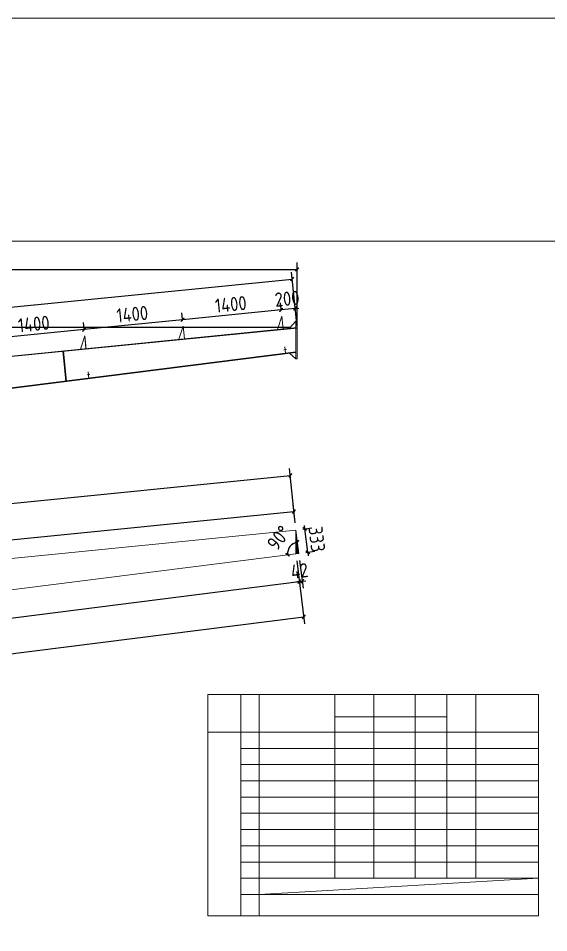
# Model space of a CAD drawing. Extents: x 485428 to 797698, y 56414 to 211814.
# Drawn here: x 770644 to 778145, y 145335 to 158264 of the extents above; entities that cross this region are included whole.
import ezdxf

# ---------------------------------------------------------------- set-up
doc = ezdxf.new("R2010")
doc.units = 0
doc.header["$LTSCALE"] = 1000
doc.header["$MEASUREMENT"] = 0
doc.layers.add('钢架', color=7, linetype='Continuous', lineweight=25)
doc.styles.get("Standard").update_dxf_attribs({"font": 'gbenor.shx', "bigfont": 'gbcbig.shx'})
doc.dimstyles.get("Standard").update_dxf_attribs({"dimscale": 100, "dimtxt": 2, "dimasz": 0.4, "dimexe": 0.5, "dimexo": 1, "dimgap": 0.5, "dimtad": 1, "dimdec": 0, "dimzin": 0, "dimdsep": 46, "dimtxsty": 'Standard', "dimblk": 'ARCHTICK', "dimcen": 0.09, "dimadec": 0, "dimazin": 0, "dimtfac": 1, "dimtdec": 0, "dimtix": 1, "dimtmove": 2, "dimatfit": 3, "dimfxl": 1, "dimtolj": 1, "dimtzin": 0, "dimarcsym": 0})

# ---------------------------------------------------------------- blocks, each defined once
blk = doc.blocks.new('_ArchTick')
at = {"color": 0, "linetype": 'ByBlock', "const_width": 0.4}
blk.add_lwpolyline([(-0.5, -0.5), (0.5, 0.5)], dxfattribs=at)
blk = doc.blocks.new('*D2425')
at = {"color": 3, "lineweight": -2}
for p, q in [((774359, 154151), (774350, 154240)), ((774558, 154171), (774549, 154260)), ((774360, 154141), (774310, 154136)), ((774559, 154161), (774360, 154141)), ((774559, 154161), (774609, 154166))]:
    blk.add_line(p, q, dxfattribs=at)
at = {"layer": 'Defpoints', "color": 0}
for p in [(774360, 154141), (774369, 154052), (774568, 154072)]:
    blk.add_point(p, dxfattribs=at)
at = {"color": 3, "lineweight": -2, "xscale": 50, "yscale": 50, "zscale": 50}
for p, rotation in [((774360, 154141), 5.710593137549453), ((774559, 154161), 185.7105931375494)]:
    blk.add_blockref('_ArchTick', p, dxfattribs=dict(at, rotation=rotation))
at = {"color": 0, "lineweight": 15, "insert": (774445, 154300), "char_height": 200, "attachment_point": 5, "rotation": 5.7106}
blk.add_mtext('\\A1;200', dxfattribs=at)
blk = doc.blocks.new('*D2426')
at = {"color": 3, "lineweight": -2}
for p, q in [((774353, 154209), (774350, 154240)), ((774360, 154141), (772967, 154002)), ((772966, 154012), (772957, 154101))]:
    blk.add_line(p, q, dxfattribs=at)
at = {"layer": 'Defpoints', "color": 0}
for p in [(772967, 154002), (774363, 154110), (772976, 153912)]:
    blk.add_point(p, dxfattribs=at)
at = {"color": 3, "lineweight": -2, "xscale": 50, "yscale": 50, "zscale": 50}
for p, rotation in [((774360, 154141), 5.710593137549313), ((772967, 154002), 185.7105931375493)]:
    blk.add_blockref('_ArchTick', p, dxfattribs=dict(at, rotation=rotation))
at = {"color": 0, "lineweight": 15, "insert": (773649, 154220), "char_height": 200, "attachment_point": 5, "rotation": 5.7106}
blk.add_mtext('\\A1;1400', dxfattribs=at)
blk = doc.blocks.new('*D2427')
at = {"color": 3, "lineweight": -2}
for p, q in [((772967, 154002), (771574, 153862)), ((772966, 154012), (772957, 154101)), ((771573, 153873), (771564, 153962))]:
    blk.add_line(p, q, dxfattribs=at)
at = {"layer": 'Defpoints', "color": 0}
for p in [(771574, 153862), (772976, 153912), (771583, 153773)]:
    blk.add_point(p, dxfattribs=at)
at = {"color": 3, "lineweight": -2, "xscale": 50, "yscale": 50, "zscale": 50}
for p, rotation in [((772967, 154002), 5.710593137549313), ((771574, 153862), 185.7105931375493)]:
    blk.add_blockref('_ArchTick', p, dxfattribs=dict(at, rotation=rotation))
at = {"color": 0, "lineweight": 15, "insert": (772256, 154081), "char_height": 200, "attachment_point": 5, "rotation": 5.7106}
blk.add_mtext('\\A1;1400', dxfattribs=at)
blk = doc.blocks.new('*D2428')
at = {"color": 3, "lineweight": -2}
for p, q in [((771574, 153862), (770181, 153723)), ((771573, 153873), (771564, 153962)), ((770180, 153733), (770171, 153822))]:
    blk.add_line(p, q, dxfattribs=at)
at = {"layer": 'Defpoints', "color": 0}
for p in [(770181, 153723), (771583, 153773), (770190, 153634)]:
    blk.add_point(p, dxfattribs=at)
at = {"color": 3, "lineweight": -2, "xscale": 50, "yscale": 50, "zscale": 50}
for p, rotation in [((771574, 153862), 5.710593137549313), ((770181, 153723), 185.7105931375493)]:
    blk.add_blockref('_ArchTick', p, dxfattribs=dict(at, rotation=rotation))
at = {"color": 0, "lineweight": 15, "insert": (770863, 153942), "char_height": 200, "attachment_point": 5, "rotation": 5.7106}
blk.add_mtext('\\A1;1400', dxfattribs=at)
blk = doc.blocks.new('*D2433')
at = {"color": 3, "lineweight": -2}
for p, q in [((774486, 153893), (764349, 153893)), ((764449, 153893), (764449, 152913)), ((764691, 152913), (764349, 152913))]:
    blk.add_line(p, q, dxfattribs=at)
at = {"layer": 'Defpoints', "color": 0}
for p in [(774586, 153893), (764449, 152913), (764791, 152913)]:
    blk.add_point(p, dxfattribs=at)
at = {"color": 3, "lineweight": -2, "xscale": 50, "yscale": 50, "zscale": 50}
for p, rotation in [((764449, 153893), 90), ((764449, 152913), 270)]:
    blk.add_blockref('_ArchTick', p, dxfattribs=dict(at, rotation=rotation))
at = {"color": 0, "lineweight": 15, "insert": (764299, 153403), "char_height": 200, "attachment_point": 5, "rotation": 90}
blk.add_mtext('\\A1;980', dxfattribs=at)
blk = doc.blocks.new('*D2434')
at = {"color": 3, "lineweight": -2}
for p, q in [((764791, 153013), (764791, 154813)), ((774586, 153993), (774586, 154813)), ((764791, 154713), (774586, 154713))]:
    blk.add_line(p, q, dxfattribs=at)
at = {"layer": 'Defpoints', "color": 0}
for p in [(774586, 154713), (774586, 153893), (764791, 152913)]:
    blk.add_point(p, dxfattribs=at)
at = {"color": 3, "lineweight": -2, "xscale": 50, "yscale": 50, "zscale": 50, "rotation": 180}
blk.add_blockref('_ArchTick', (764791, 154713), dxfattribs=at)
at = {"color": 3, "lineweight": -2, "xscale": 50, "yscale": 50, "zscale": 50}
blk.add_blockref('_ArchTick', (774586, 154713), dxfattribs=at)
at = {"color": 0, "lineweight": 15, "insert": (769689, 154863), "char_height": 200, "attachment_point": 5}
blk.add_mtext('\\A1;9795', dxfattribs=at)
blk = doc.blocks.new('*D2435')
at = {"color": 3, "lineweight": -2}
for p, q in [((774576, 153992), (774508, 154677)), ((764722, 153598), (774517, 154578)), ((764781, 153013), (764713, 153698))]:
    blk.add_line(p, q, dxfattribs=at)
at = {"layer": 'Defpoints', "color": 0}
for p in [(774517, 154578), (774586, 153893), (764791, 152913)]:
    blk.add_point(p, dxfattribs=at)
at = {"color": 3, "lineweight": -2, "xscale": 50, "yscale": 50, "zscale": 50}
for p, rotation in [((774517, 154578), 5.710593137485651), ((764722, 153598), 185.7105931374856)]:
    blk.add_blockref('_ArchTick', p, dxfattribs=dict(at, rotation=rotation))
at = {"color": 0, "lineweight": 15, "insert": (769605, 154237), "char_height": 200, "attachment_point": 5, "rotation": 5.7106}
blk.add_mtext('\\A1;9844', dxfattribs=at)
blk = doc.blocks.new('*D2436')
at = {"color": 0, "lineweight": -2}
blk.add_arc((774610, 150699), 158, 97.2026, 187.2026, dxfattribs=at)
at = {"layer": 'Defpoints', "color": 0}
for p in [(774568, 151029), (774514, 150825), (774568, 150693), (774610, 150699), (765191, 149508)]:
    blk.add_point(p, dxfattribs=at)
at = {"color": 0, "lineweight": -2, "xscale": 50, "yscale": 50, "zscale": 50}
for p, rotation in [((774590, 150856), 7.202564799039159), ((774453, 150679), 277.2025647990606)]:
    blk.add_blockref('_ArchTick', p, dxfattribs=dict(at, rotation=rotation))
at = {"color": 0, "lineweight": 15, "insert": (774327, 150918), "char_height": 200, "attachment_point": 5, "rotation": 52.2026}
blk.add_mtext('\\A1;90°', dxfattribs=at)
blk = doc.blocks.new('*D2438')
at = {"color": 3, "lineweight": -2}
for p, q in [((764765, 150313), (774542, 151290)), ((774558, 151129), (774532, 151390)), ((764781, 150151), (764755, 150412))]:
    blk.add_line(p, q, dxfattribs=at)
at = {"layer": 'Defpoints', "color": 0}
for p in [(774542, 151290), (774568, 151029), (764791, 150051)]:
    blk.add_point(p, dxfattribs=at)
at = {"color": 3, "lineweight": -2, "xscale": 50, "yscale": 50, "zscale": 50}
for p, rotation in [((774542, 151290), 5.710593137475258), ((764765, 150313), 185.7105931374753)]:
    blk.add_blockref('_ArchTick', p, dxfattribs=dict(at, rotation=rotation))
at = {"color": 0, "lineweight": 15, "insert": (769638, 150957), "char_height": 200, "attachment_point": 5, "rotation": 5.7106}
blk.add_mtext('\\A1;上翼板 9826', dxfattribs=at)
blk = doc.blocks.new('*D2439')
at = {"color": 3, "lineweight": -2}
for p, q in [((764646, 150816), (774491, 151801)), ((774558, 151129), (774481, 151900)), ((764713, 150144), (764636, 150916))]:
    blk.add_line(p, q, dxfattribs=at)
at = {"layer": 'Defpoints', "color": 0}
for p in [(774491, 151801), (774568, 151029), (764723, 150045)]:
    blk.add_point(p, dxfattribs=at)
at = {"color": 3, "lineweight": -2, "xscale": 50, "yscale": 50, "zscale": 50}
for p, rotation in [((774491, 151801), 5.710593137499544), ((764646, 150816), 185.7105931374995)]:
    blk.add_blockref('_ArchTick', p, dxfattribs=dict(at, rotation=rotation))
at = {"color": 0, "lineweight": 15, "insert": (769553, 151464), "char_height": 200, "attachment_point": 5, "rotation": 5.7106}
blk.add_mtext('\\A1;腹板 9894', dxfattribs=at)
blk = doc.blocks.new('*D2441')
at = {"color": 3, "lineweight": -2}
for p, q in [((774581, 150594), (774630, 150200)), ((765240, 149115), (774618, 150300)), ((765203, 149409), (765253, 149015))]:
    blk.add_line(p, q, dxfattribs=at)
at = {"layer": 'Defpoints', "color": 0}
for p in [(774568, 150693), (774618, 150300), (765191, 149508)]:
    blk.add_point(p, dxfattribs=at)
at = {"color": 3, "lineweight": -2, "xscale": 50, "yscale": 50, "zscale": 50}
for p, rotation in [((774618, 150300), 7.202564799062021), ((765240, 149115), 187.202564799062)]:
    blk.add_blockref('_ArchTick', p, dxfattribs=dict(at, rotation=rotation))
at = {"color": 0, "lineweight": 15, "insert": (769910, 149856), "char_height": 200, "attachment_point": 5, "rotation": 7.2026}
blk.add_mtext('\\A1;9452', dxfattribs=at)
blk = doc.blocks.new('*D2442')
at = {"color": 3, "lineweight": -2}
for p, q in [((774581, 150594), (774630, 150200)), ((774622, 150600), (774672, 150206)), ((774618, 150300), (774568, 150293)), ((774618, 150300), (774660, 150305)), ((774660, 150305), (774709, 150311))]:
    blk.add_line(p, q, dxfattribs=at)
at = {"layer": 'Defpoints', "color": 0}
for p in [(774568, 150693), (774610, 150699), (774660, 150305)]:
    blk.add_point(p, dxfattribs=at)
at = {"color": 3, "lineweight": -2, "xscale": 50, "yscale": 50, "zscale": 50}
for p, rotation in [((774618, 150300), 7.202564799062019), ((774660, 150305), 187.202564799062)]:
    blk.add_blockref('_ArchTick', p, dxfattribs=dict(at, rotation=rotation))
at = {"color": 0, "lineweight": 15, "insert": (774620, 150451), "char_height": 200, "attachment_point": 5, "rotation": 7.2026}
blk.add_mtext('\\A1;42', dxfattribs=at)
blk = doc.blocks.new('*D2445')
at = {"color": 3, "lineweight": -2}
for p, q in [((774667, 151042), (774796, 151058)), ((774696, 151045), (774690, 151095)), ((774738, 150715), (774696, 151045)), ((774709, 150711), (774837, 150728)), ((774738, 150715), (774744, 150665))]:
    blk.add_line(p, q, dxfattribs=at)
at = {"layer": 'Defpoints', "color": 0}
for p in [(774568, 151029), (774696, 151045), (774610, 150699)]:
    blk.add_point(p, dxfattribs=at)
at = {"color": 3, "lineweight": -2, "xscale": 50, "yscale": 50, "zscale": 50}
for p, rotation in [((774696, 151045), 277.2025647990612), ((774738, 150715), 97.20256479906126)]:
    blk.add_blockref('_ArchTick', p, dxfattribs=dict(at, rotation=rotation))
at = {"color": 0, "lineweight": 15, "insert": (774866, 150899), "char_height": 200, "attachment_point": 5, "rotation": 277.2026}
blk.add_mtext('\\A1;333', dxfattribs=at)
blk = doc.blocks.new('*D2447')
at = {"color": 3, "lineweight": -2}
for p, q in [((774581, 150594), (774693, 149703)), ((764906, 148567), (774681, 149802)), ((764806, 149359), (764919, 148468))]:
    blk.add_line(p, q, dxfattribs=at)
at = {"layer": 'Defpoints', "color": 0}
for p in [(774568, 150693), (774681, 149802), (764793, 149458)]:
    blk.add_point(p, dxfattribs=at)
at = {"color": 3, "lineweight": -2, "xscale": 50, "yscale": 50, "zscale": 50}
for p, rotation in [((774681, 149802), 7.202564799059908), ((764906, 148567), 187.2025647990599)]:
    blk.add_blockref('_ArchTick', p, dxfattribs=dict(at, rotation=rotation))
at = {"color": 0, "lineweight": 15, "insert": (769774, 149340), "char_height": 200, "attachment_point": 5, "rotation": 7.2026}
blk.add_mtext('\\A1;下翼板 9852', dxfattribs=at)

msp = doc.modelspace()

# ---------------------------------------------------------------- hatches: boundary and pattern name
at = {"lineweight": 15}
h = msp.add_hatch(dxfattribs=at)
h.set_pattern_fill('ANSI31', color=256, scale=5, style=0)
h.set_pattern_definition([(45, (0, 0), (-5.612660076, 5.612660076), [])])
h.paths.add_polyline_path([(774568, 151029.1), (774568, 150693.5), (774609.8, 150698.7)])

# ---------------------------------------------------------------- linework, layer by layer
at = {"color": 2, "lineweight": 15}
for p, q in [((774369.1, 154051.7), (774307.4, 153864.6)), ((774387.8, 153864.6), (774369.1, 154051.7)), ((774568, 153982.5), (774476.7, 153881.6)), ((774568, 153982.5), (774568, 153450.8)), ((774568, 153982.5), (774586, 153982.5)), ((774586, 153892.5), (774568.1, 154071.6)), ((774586, 153982.5), (774586, 153450.8)), ((772976, 153912.4), (772914.4, 153725.3)), ((772994, 153733.3), (772976, 153912.4)), ((772994, 153733.3), (772976, 153912.4)), ((771583, 153773.1), (771521.3, 153586)), ((771600.9, 153594), (771583, 153773.1)), ((771601.7, 153586), (771583, 153773.1)), ((774421.4, 153528.5), (774412.5, 153618.1)), ((771316, 153128.1), (771272.7, 153561.2)), ((771326, 153129.1), (771282.7, 153562.2)), ((774480.5, 153527.9), (774568, 153450.8)), ((774568, 153450.8), (774586, 153450.8)), ((771642.6, 153177.3), (771633.6, 153266.9)), ((774568, 151029.1), (774568, 150693.5))]:
    msp.add_line(p, q, dxfattribs=at)
at = {"lineweight": 15}
for p, q in [((774586, 153892.5), (764791, 152913)), ((774586, 153884.5), (764791, 152905)), ((774568, 153547), (765190.5, 152361.9)), ((774568, 153539), (765191, 152353.9)), ((774436.3, 153580.8), (774396.6, 153575.8)), ((771657.4, 153229.6), (771617.7, 153224.6)), ((774568, 151029.1), (764791, 150051.4)), ((774568, 151029.1), (774609.8, 150698.7)), ((774568, 150693.5), (765190.5, 149508.4)), ((774568, 150693.5), (774609.8, 150698.7)), ((775119.1, 148385.7), (775119.1, 148705)), ((775119.1, 148705), (775119.1, 146105.4)), ((775672.9, 148705), (775672.9, 146105.4)), ((778001.3, 148705), (778001.3, 145573.2)), ((774049.5, 145875.8), (778001.3, 146105.4))]:
    msp.add_line(p, q, dxfattribs=at)
at = {"color": 1, "lineweight": 15}
for p, q in [((771321, 153128.6), (771277.7, 153561.7)), ((773323.6, 148705), (773323.6, 145573.2)), ((773789.4, 145573.2), (773789.4, 148705))]:
    msp.add_line(p, q, dxfattribs=at)
at = {"lineweight": 15}
for points in [[(763438.1, 155114.2), (778288.1, 155114.2), (778288.1, 158264.2), (763438.1, 158264.2)], [(763438.1, 155114.2), (778288.1, 155114.2), (778288.1, 144614.2), (763438.1, 144614.2)]]:
    msp.add_lwpolyline(points, close=True, dxfattribs=at)
at = {"layer": '钢架', "lineweight": 15}
for p, q in [((773323.6, 148705), (778001.3, 148705)), ((774049.5, 148705), (774049.5, 145573.2)), ((776257, 148705), (776257, 146793.9)), ((776702, 148705), (776702, 146105.4)), ((777114.6, 148705), (777114.6, 146105.4)), ((775119.1, 148385.7), (776702, 148385.7)), ((773323.6, 148171.1), (778001.3, 148171.1)), ((773789.4, 147941.5), (778001.3, 147941.5)), ((773789.4, 147712), (778001.3, 147712)), ((773789.4, 147482.5), (778001.3, 147482.5)), ((773789.4, 147482.5), (778001.3, 147482.5)), ((773789.4, 147253), (778001.3, 147253)), ((773789.4, 147023.5), (778001.3, 147023.5)), ((773789.4, 146793.9), (778001.3, 146793.9)), ((776257, 146793.9), (776257, 146105.4)), ((773789.4, 146564.4), (778001.3, 146564.4)), ((773789.4, 146334.9), (778001.3, 146334.9)), ((773789.4, 146105.4), (778001.3, 146105.4)), ((773789.4, 145875.8), (778001.3, 145875.8)), ((773789.4, 145875.8), (778001.3, 145875.8)), ((773789.4, 145875.8), (778001.3, 145875.8)), ((773789.4, 145875.8), (778001.3, 145875.8)), ((773323.6, 145573.2), (778001.3, 145573.2))]:
    msp.add_line(p, q, dxfattribs=at)

# ---------------------------------------------------------------- dimensions: what is measured, and where the dimension line sits
at = {"lineweight": 15}
dim = msp.add_linear_dim(base=(774586, 154713.3), p1=(764791, 152913), p2=(774586, 153892.5), dimstyle='Standard', override={"dimtxt": 2, "dimasz": 0.5, "dimexe": 1, "dimexo": 1, "dimclrd": 3, "dimclre": 3}, dxfattribs=at)
dim.commit()
dim.dimension.update_dxf_attribs({"geometry": '*D2434', "text_midpoint": (769688.5, 154863.3)})
for p1, p2, distance, picture, middle in [((764791, 152913), (774586, 153892.5), 688.7, '*D2435', (769605.1, 154237.3)), ((774568.1, 154071.6), (774369.1, 154051.7), -89.6, '*D2425', (774444.8, 154300.1)), ((774609.8, 150698.7), (774568, 151029.1), -129.4, '*D2445', (774866.1, 150899))]:
    dim = msp.add_aligned_dim(p1=p1, p2=p2, distance=distance, dimstyle='Standard', override={"dimtxt": 2, "dimasz": 0.5, "dimexe": 1, "dimexo": 1, "dimclrd": 3, "dimclre": 3}, dxfattribs=at)
    dim.commit()
    dim.dimension.update_dxf_attribs({"geometry": picture, "text_midpoint": middle})
for base, p1, p2, angle, picture, middle in [((772967.1, 154001.5), (774363.3, 154109.7), (772976, 153912.4), 5.71059, '*D2426', (773648.7, 154220.5)), ((771574.1, 153862.2), (772976, 153912.4), (771583, 153773.1), 5.71059, '*D2427', (772255.7, 154081.2)), ((770181, 153722.9), (771583, 153773.1), (770189.9, 153633.8), 5.71059, '*D2428', (770862.6, 153941.8)), ((764449.020044, 152913.0067655), (774586.0132671, 153892.5067655), (764791.0132671, 152913.0067655), 90, '*D2433', (764299.020044, 153402.7567655)), ((774617.8, 150299.7), (765190.5, 149508.4), (774568, 150693.5), 187.20256, '*D2441', (769910.2, 149856)), ((774659.5, 150305), (774568, 150693.5), (774609.8, 150698.7), 187.20256, '*D2442', (774619.8, 150451.1))]:
    dim = msp.add_linear_dim(base=base, p1=p1, p2=p2, angle=angle, dimstyle='Standard', override={"dimtxt": 2, "dimasz": 0.5, "dimexe": 1, "dimexo": 1, "dimclrd": 3, "dimclre": 3}, dxfattribs=at)
    dim.commit()
    dim.dimension.update_dxf_attribs({"geometry": picture, "text_midpoint": middle})
for p1, p2, distance, text, picture, middle in [((764723.2, 150044.6), (774568, 151029.1), 775.2, '腹板 9894', '*D2439', (769552.9, 151464.1)), ((764793.3, 149458.2), (774568, 150693.5), -898.4, '下翼板 9852', '*D2447', (769773.7, 149339.9))]:
    dim = msp.add_aligned_dim(p1=p1, p2=p2, distance=distance, text=text, dimstyle='Standard', override={"dimtxt": 2, "dimasz": 0.5, "dimexe": 1, "dimexo": 1, "dimclrd": 3, "dimclre": 3}, dxfattribs=at)
    dim.commit()
    dim.dimension.update_dxf_attribs({"geometry": picture, "text_midpoint": middle})
dim = msp.add_linear_dim(base=(774541.9, 151290.4), p1=(764791, 150051.4), p2=(774568, 151029.1), angle=185.71059, text='上翼板 9826', dimstyle='Standard', override={"dimtxt": 2, "dimasz": 0.5, "dimexe": 1, "dimexo": 1, "dimclrd": 3, "dimclre": 3}, dxfattribs=at)
dim.commit()
dim.dimension.update_dxf_attribs({"geometry": '*D2438', "text_midpoint": (769637.8, 150957.4)})
at = {"color": 1, "lineweight": 15}
dim = msp.add_angular_dim_2l(base=(774514.2, 150824.7), line1=((774568, 150693.5), (765190.5, 149508.4)), line2=((774568, 151029.1), (774609.8, 150698.7)), dimstyle='Standard', override={"dimtxt": 2, "dimasz": 0.5, "dimgap": 1}, dxfattribs=at)
dim.commit()
dim.dimension.update_dxf_attribs({"geometry": '*D2436', "text_midpoint": (774326.8, 150918.2)})

doc.saveas('drawing.dxf')
